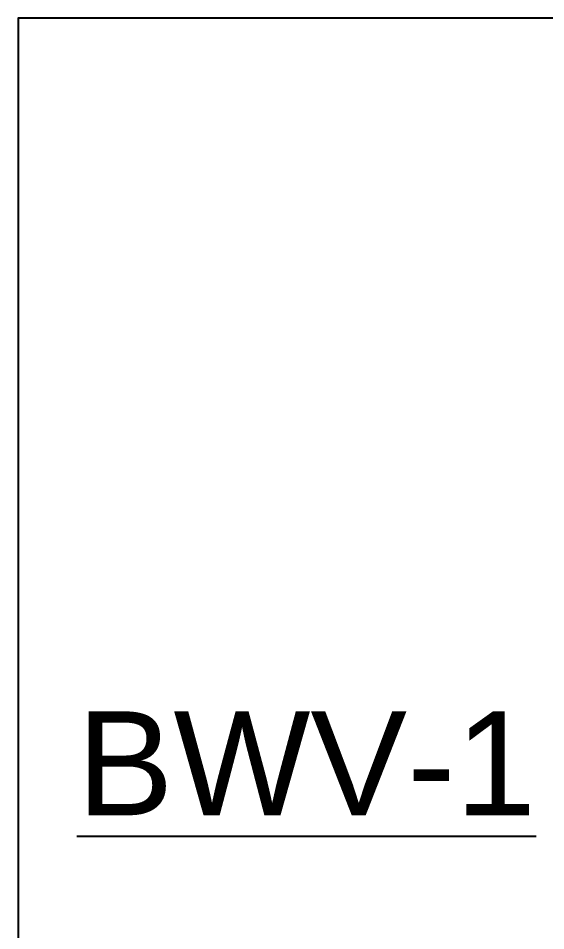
# Model space of a CAD drawing. Extents: x -3637 to 1666, y -2593 to 1817.
# Drawn here: x -2716 to -2670.3, y 870.7 to 949.7 of the extents above; entities that cross this region are included whole.
import ezdxf

# ---------------------------------------------------------------- set-up
doc = ezdxf.new("R2010")
doc.units = 0
doc.header["$LTSCALE"] = 36
doc.header["$MEASUREMENT"] = 0
doc.layers.add('G-ANNO-TEXT', color=70, linetype='Continuous')
doc.layers.add('P-STRM-N', color=2, linetype='Continuous', lineweight=60)
doc.layers.add('P-STRM-N @ 768', color=2, linetype='Continuous', lineweight=60)
doc.styles.add('Arial', font='arial.ttf')

# ---------------------------------------------------------------- blocks, each defined once
blk = doc.blocks.new('*U72')
at = {"layer": 'DEFPOINTS'}
blk.add_lwpolyline([(-0.125, -0.06249999999999999), (0.125, -0.06249999999999998), (0.125, 0.06250000000000003), (-0.125, 0.0625)], close=True, dxfattribs=at)
blk = doc.blocks.new('*U934')
at = {"layer": 'P-STRM-N @ 768', "linetype": 'ByBlock', "lineweight": -2, "xscale": 768, "yscale": 768, "zscale": 768}
blk.add_blockref('*U72', (-2620.000000014937, 901.7428015229962), dxfattribs=at)

msp = doc.modelspace()

# ---------------------------------------------------------------- block references
at = {"layer": 'P-STRM-N'}
msp.add_blockref('*U934', (0, 0), dxfattribs=at)

# ---------------------------------------------------------------- texts
at = {"layer": 'G-ANNO-TEXT', "style": 'Arial'}
msp.add_text('%%UBWV-1', height=9, dxfattribs=at).set_placement((-2710.920873139084, 880.7059665980303))

doc.saveas('drawing.dxf')
